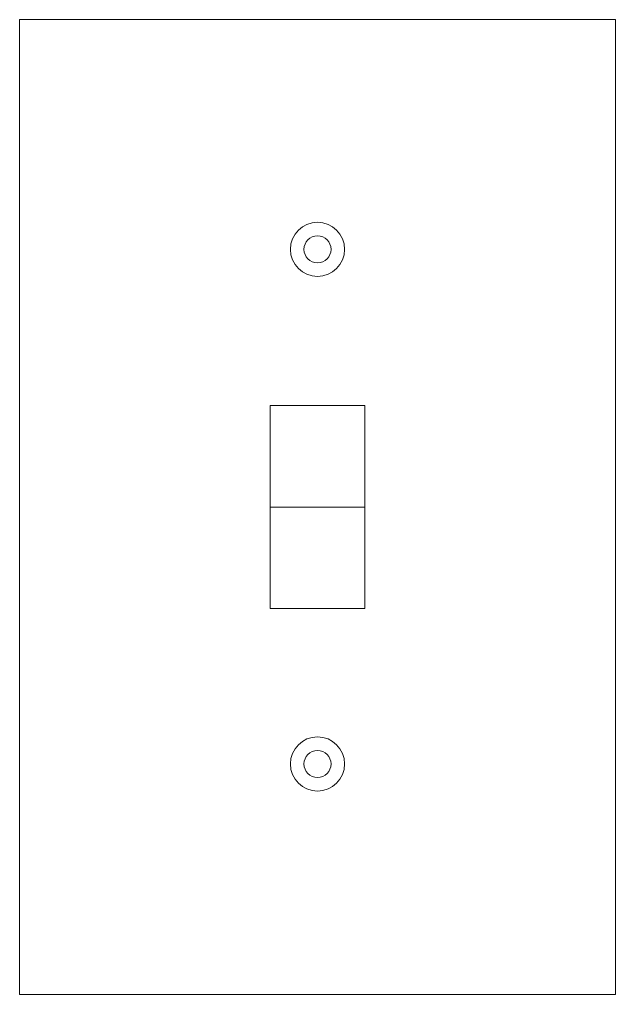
# Model space of a CAD drawing. Header units: inches. Extents: x 0 to 2.75, y 0 to 4.5.
import ezdxf

# ---------------------------------------------------------------- set-up
doc = ezdxf.new("R2010")
doc.units = ezdxf.units.IN
for name, color, linetype, lineweight in [('dim', 2, 'CONTINUOUS', 0), ('front', 3, 'CONTINUOUS', 0), ('holes', 3, 'CONTINUOUS', 0)]:
    doc.layers.add(name, color=color, linetype=linetype, lineweight=lineweight)

msp = doc.modelspace()

# ---------------------------------------------------------------- linework, layer by layer
at = {"layer": 'dim'}
msp.add_line((1.1562, 2.25), (1.5937, 2.25), dxfattribs=at)
at = {"layer": 'front'}
for p, q in [((2.75, 4.5), (0, 4.5)), ((0, 4.5), (0, 0)), ((2.75, 0), (2.75, 4.5)), ((0, 0), (2.75, 0))]:
    msp.add_line(p, q, dxfattribs=at)
at = {"layer": 'holes'}
for p, q in [((1.1562, 2.7187), (1.5935, 2.7187)), ((1.1562, 1.7813), (1.1562, 2.7187)), ((1.5937, 1.7813), (1.5937, 2.7187)), ((1.1565, 1.7813), (1.5935, 1.7813))]:
    msp.add_line(p, q, dxfattribs=at)
for centre, radius in [((1.375, 3.4391), 0.125), ((1.375, 3.4391), 0.0625), ((1.375, 1.0641), 0.125), ((1.375, 1.0641), 0.0625)]:
    msp.add_circle(centre, radius, dxfattribs=at)

doc.saveas('drawing.dxf')
